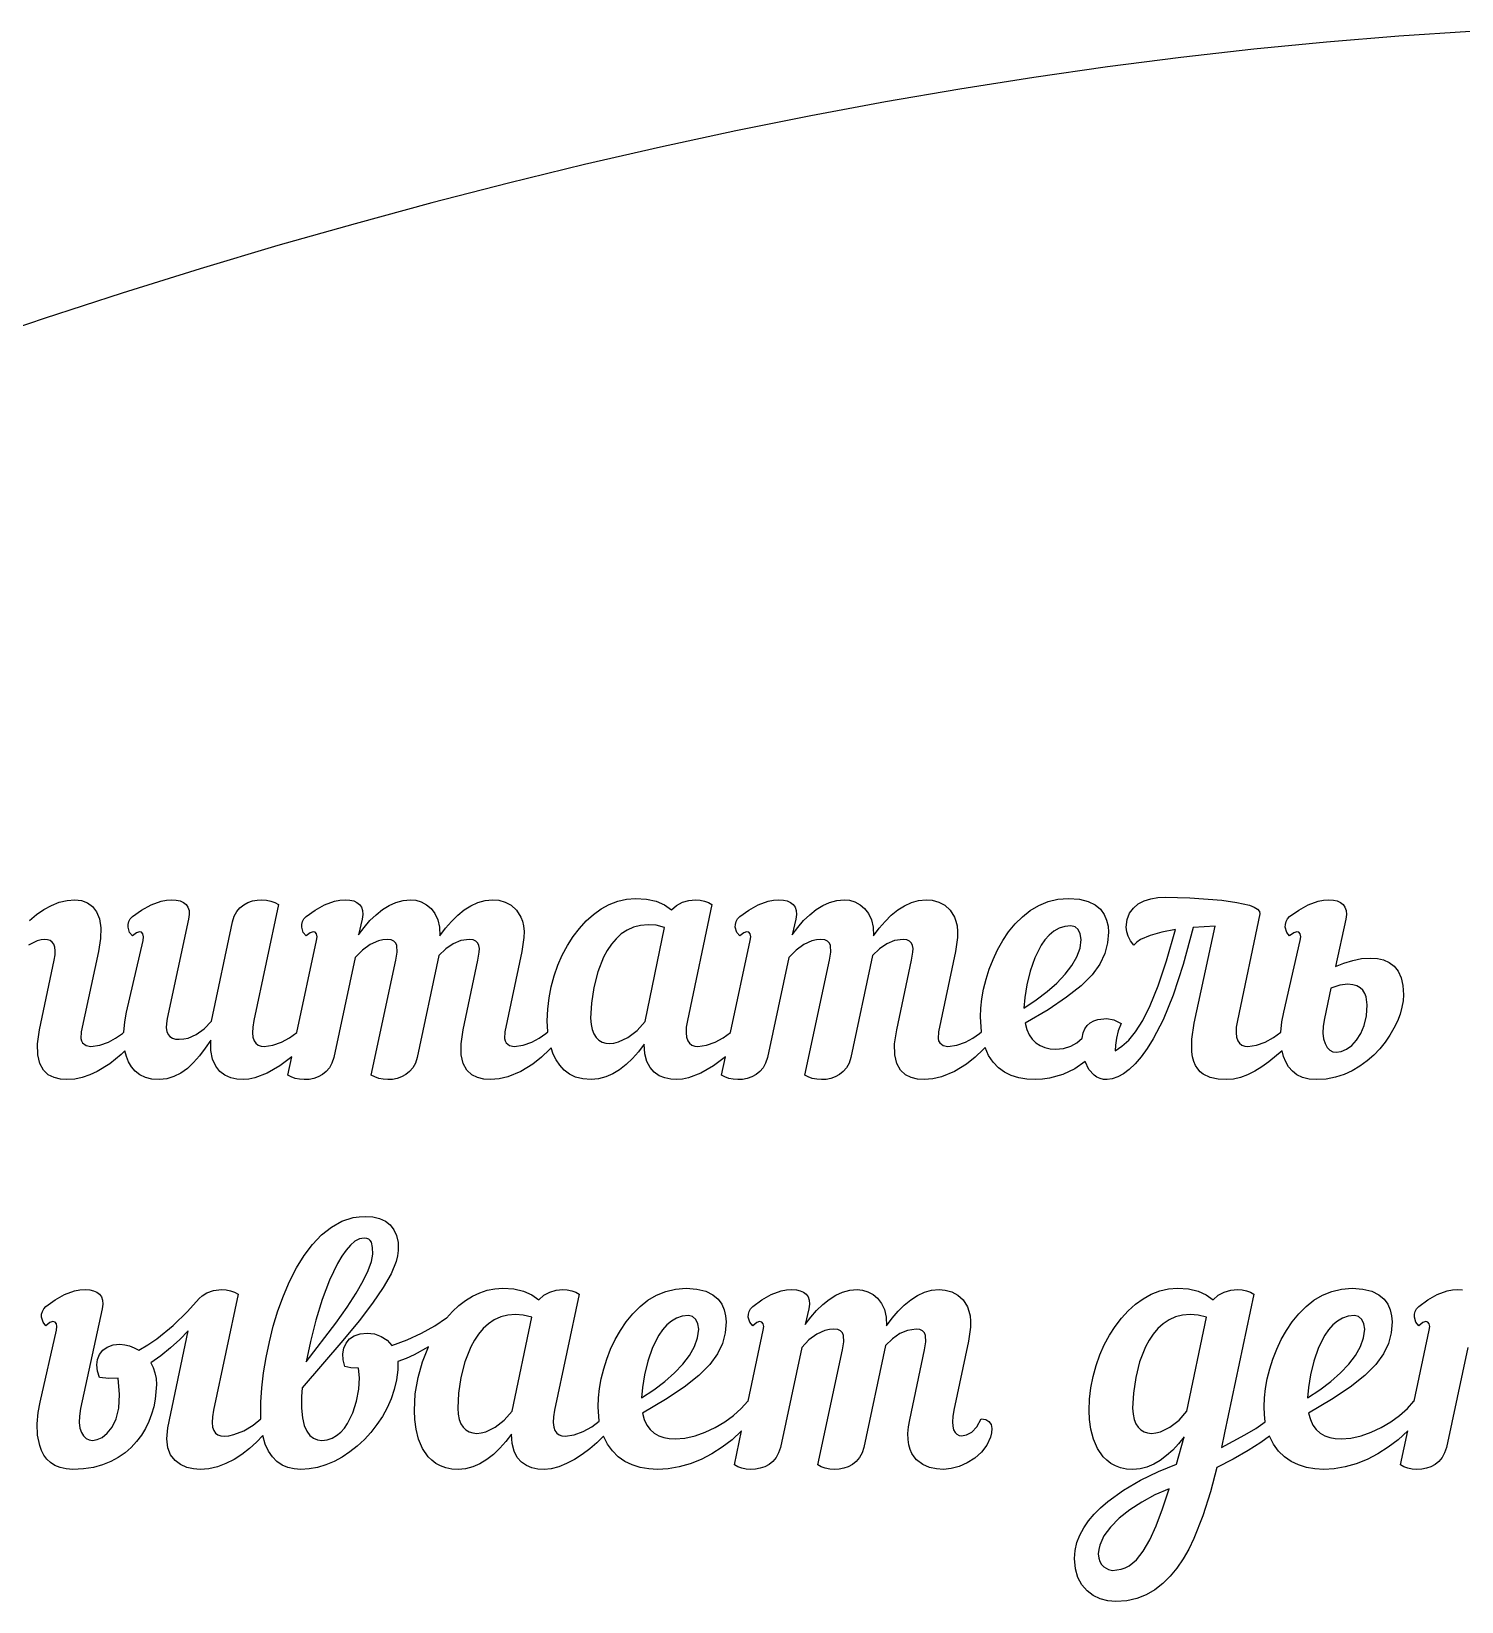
# Model space of a CAD drawing. Extents: x 1222 to 3994, y 2320 to 3800.
# Drawn here: x 2309.11 to 2343.65, y 3644.94 to 3682.86 of the extents above; entities that cross this region are included whole.
import ezdxf

# ---------------------------------------------------------------- set-up
doc = ezdxf.new("R2010")
doc.units = 0
doc.layers.add('____________', color=18, linetype='CONTINUOUS')

msp = doc.modelspace()

# ---------------------------------------------------------------- linework, layer by layer
at = {"layer": '____________'}
for points in [[(2343.873, 3682.864), (2342.136, 3682.748), (2340.392, 3682.605), (2338.638, 3682.433), (2336.876, 3682.234), (2335.106, 3682.008), (2333.326, 3681.753), (2331.539, 3681.471), (2329.742, 3681.162), (2327.937, 3680.825), (2326.124, 3680.46), (2324.302, 3680.067), (2322.471, 3679.647), (2320.632, 3679.199), (2318.784, 3678.723), (2316.928, 3678.22), (2315.063, 3677.689), (2313.189, 3677.13), (2311.307, 3676.544), (2309.417, 3675.93), (2307.517, 3675.288)], [(2309.066, 3661.389), (2309.234, 3661.534), (2309.411, 3661.657), (2309.595, 3661.756), (2309.782, 3661.829), (2309.971, 3661.874), (2310.157, 3661.89), (2310.318, 3661.873), (2310.463, 3661.82), (2310.587, 3661.73), (2310.686, 3661.601), (2310.754, 3661.429), (2310.788, 3661.214), (2310.782, 3660.954), (2310.732, 3660.645), (2310.317, 3658.698), (2310.308, 3658.54), (2310.323, 3658.48), (2310.349, 3658.432), (2310.432, 3658.37), (2310.546, 3658.35), (2310.763, 3658.381), (2310.97, 3658.454), (2311.145, 3658.548), (2311.308, 3658.662), (2311.343, 3658.691), (2311.367, 3658.94), (2311.41, 3659.172), (2311.807, 3660.907), (2311.819, 3660.998), (2311.806, 3661.064), (2311.773, 3661.105), (2311.723, 3661.119), (2311.651, 3661.094), (2311.553, 3661.017), (2311.483, 3661.1), (2311.449, 3661.225), (2311.45, 3661.294), (2311.467, 3661.363), (2311.5, 3661.427), (2311.553, 3661.483), (2311.773, 3661.643), (2312.002, 3661.772), (2312.244, 3661.858), (2312.371, 3661.881), (2312.502, 3661.89), (2312.61, 3661.883), (2312.705, 3661.862), (2312.784, 3661.827), (2312.848, 3661.777), (2312.893, 3661.713), (2312.92, 3661.632), (2312.925, 3661.536), (2312.908, 3661.424), (2312.392, 3659.019), (2312.372, 3658.898), (2312.369, 3658.795), (2312.382, 3658.709), (2312.412, 3658.639), (2312.457, 3658.586), (2312.517, 3658.549), (2312.591, 3658.527), (2312.68, 3658.52), (2312.789, 3658.528), (2312.894, 3658.55), (2313.094, 3658.638), (2313.282, 3658.777), (2313.458, 3658.96), (2313.966, 3661.356), (2314.009, 3661.491), (2314.07, 3661.604), (2314.148, 3661.696), (2314.24, 3661.769), (2314.341, 3661.823), (2314.45, 3661.861), (2314.563, 3661.883), (2314.678, 3661.89), (2314.79, 3661.882), (2314.896, 3661.86), (2314.992, 3661.825), (2315.076, 3661.779), (2314.483, 3658.977), (2314.456, 3658.814), (2314.449, 3658.679), (2314.461, 3658.57), (2314.489, 3658.486), (2314.533, 3658.424), (2314.59, 3658.382), (2314.659, 3658.358), (2314.737, 3658.35), (2314.942, 3658.377), (2315.15, 3658.45), (2315.347, 3658.555), (2315.523, 3658.681), (2315.998, 3660.907), (2316.01, 3660.998), (2315.997, 3661.064), (2315.964, 3661.105), (2315.914, 3661.119), (2315.842, 3661.094), (2315.744, 3661.017), (2315.674, 3661.1), (2315.64, 3661.225), (2315.641, 3661.294), (2315.658, 3661.363), (2315.691, 3661.427), (2315.744, 3661.483), (2315.964, 3661.643), (2316.193, 3661.772), (2316.435, 3661.858), (2316.562, 3661.881), (2316.693, 3661.89), (2316.801, 3661.883), (2316.896, 3661.862), (2316.975, 3661.827), (2317.039, 3661.777), (2317.084, 3661.713), (2317.111, 3661.632), (2317.116, 3661.536), (2317.099, 3661.424), (2317.014, 3661.043), (2317.148, 3661.223), (2317.289, 3661.386), (2317.436, 3661.53), (2317.59, 3661.654), (2317.751, 3661.753), (2317.917, 3661.828), (2318.089, 3661.874), (2318.268, 3661.89), (2318.399, 3661.877), (2318.529, 3661.838), (2318.652, 3661.772), (2318.763, 3661.679), (2318.856, 3661.558), (2318.927, 3661.407), (2318.97, 3661.228), (2318.979, 3661.017), (2319.115, 3661.201), (2319.258, 3661.368), (2319.407, 3661.517), (2319.563, 3661.644), (2319.725, 3661.748), (2319.893, 3661.825), (2320.068, 3661.873), (2320.249, 3661.89), (2320.398, 3661.877), (2320.552, 3661.834), (2320.699, 3661.757), (2320.83, 3661.639), (2320.932, 3661.474), (2320.969, 3661.373), (2320.995, 3661.257), (2321.009, 3661.128), (2321.008, 3660.983), (2320.96, 3660.645), (2320.545, 3658.698), (2320.536, 3658.54), (2320.551, 3658.48), (2320.577, 3658.432), (2320.659, 3658.37), (2320.774, 3658.35), (2320.99, 3658.381), (2321.197, 3658.454), (2321.373, 3658.548), (2321.537, 3658.662), (2321.585, 3658.703), (2321.57, 3658.969), (2321.581, 3659.246), (2321.613, 3659.521), (2321.666, 3659.791), (2321.738, 3660.055), (2321.828, 3660.31), (2321.934, 3660.555), (2322.057, 3660.786), (2322.195, 3661.002), (2322.347, 3661.2), (2322.511, 3661.379), (2322.687, 3661.537), (2322.873, 3661.67), (2323.069, 3661.778), (2323.274, 3661.857), (2323.485, 3661.907), (2323.703, 3661.923), (2323.971, 3661.906), (2324.203, 3661.854), (2324.403, 3661.766), (2324.575, 3661.644), (2324.696, 3661.754), (2324.838, 3661.83), (2324.992, 3661.875), (2325.151, 3661.89), (2325.263, 3661.882), (2325.369, 3661.86), (2325.465, 3661.825), (2325.549, 3661.779), (2324.956, 3658.977), (2324.929, 3658.814), (2324.922, 3658.679), (2324.934, 3658.57), (2324.963, 3658.486), (2325.006, 3658.424), (2325.063, 3658.382), (2325.132, 3658.358), (2325.21, 3658.35), (2325.416, 3658.377), (2325.623, 3658.45), (2325.821, 3658.555), (2325.997, 3658.681), (2326.472, 3660.907), (2326.484, 3660.998), (2326.471, 3661.064), (2326.437, 3661.105), (2326.387, 3661.119), (2326.315, 3661.094), (2326.218, 3661.017), (2326.148, 3661.1), (2326.113, 3661.225), (2326.114, 3661.294), (2326.131, 3661.363), (2326.165, 3661.427), (2326.218, 3661.483), (2326.438, 3661.643), (2326.667, 3661.772), (2326.908, 3661.858), (2327.035, 3661.881), (2327.166, 3661.89), (2327.274, 3661.883), (2327.369, 3661.862), (2327.449, 3661.827), (2327.512, 3661.777), (2327.558, 3661.713), (2327.584, 3661.632), (2327.59, 3661.536), (2327.573, 3661.424), (2327.488, 3661.043), (2327.622, 3661.223), (2327.762, 3661.386), (2327.91, 3661.53), (2328.064, 3661.654), (2328.224, 3661.753), (2328.39, 3661.828), (2328.563, 3661.874), (2328.741, 3661.89), (2328.872, 3661.877), (2329.002, 3661.838), (2329.125, 3661.772), (2329.236, 3661.679), (2329.33, 3661.558), (2329.401, 3661.407), (2329.443, 3661.228), (2329.452, 3661.017), (2329.589, 3661.201), (2329.732, 3661.368), (2329.881, 3661.517), (2330.036, 3661.644), (2330.198, 3661.748), (2330.367, 3661.825), (2330.541, 3661.873), (2330.722, 3661.89), (2330.871, 3661.877), (2331.025, 3661.834), (2331.173, 3661.757), (2331.303, 3661.639), (2331.406, 3661.474), (2331.443, 3661.373), (2331.469, 3661.257), (2331.482, 3661.128), (2331.482, 3660.983), (2331.433, 3660.645), (2331.019, 3658.698), (2331.009, 3658.54), (2331.024, 3658.48), (2331.05, 3658.432), (2331.133, 3658.37), (2331.247, 3658.35), (2331.464, 3658.381), (2331.671, 3658.454), (2331.847, 3658.548), (2332.01, 3658.662), (2332.057, 3658.702), (2332.035, 3659.062), (2332.043, 3659.275), (2332.069, 3659.501), (2332.111, 3659.734), (2332.17, 3659.973), (2332.246, 3660.213), (2332.339, 3660.451), (2332.448, 3660.683), (2332.573, 3660.905), (2332.715, 3661.115), (2332.873, 3661.308), (2333.048, 3661.481), (2333.238, 3661.631), (2333.445, 3661.754), (2333.667, 3661.846), (2333.906, 3661.903), (2334.16, 3661.923), (2334.422, 3661.904), (2334.636, 3661.85), (2334.804, 3661.767), (2334.931, 3661.66), (2335.023, 3661.535), (2335.082, 3661.398), (2335.115, 3661.255), (2335.125, 3661.111), (2335.105, 3660.847), (2335.04, 3660.59), (2334.918, 3660.337), (2334.73, 3660.08), (2334.466, 3659.814), (2334.114, 3659.534), (2333.666, 3659.234), (2333.11, 3658.909), (2333.151, 3658.758), (2333.209, 3658.629), (2333.284, 3658.521), (2333.373, 3658.434), (2333.476, 3658.367), (2333.59, 3658.32), (2333.714, 3658.292), (2333.846, 3658.283), (2334.041, 3658.3), (2334.214, 3658.352), (2334.365, 3658.436), (2334.492, 3658.55), (2334.512, 3658.674), (2334.553, 3658.776), (2334.611, 3658.857), (2334.684, 3658.92), (2334.771, 3658.966), (2334.868, 3658.997), (2335.083, 3659.019), (2335.253, 3658.989), (2335.43, 3658.901), (2335.361, 3658.721), (2335.317, 3658.545), (2335.293, 3658.382), (2335.286, 3658.24), (2335.45, 3658.353), (2335.615, 3658.5), (2335.782, 3658.701), (2335.954, 3658.975), (2336.133, 3659.34), (2336.323, 3659.814), (2336.525, 3660.418), (2336.742, 3661.17), (2336.416, 3661.11), (2336.13, 3661.031), (2335.899, 3660.928), (2335.808, 3660.866), (2335.735, 3660.797), (2335.657, 3660.902), (2335.601, 3661.01), (2335.568, 3661.12), (2335.557, 3661.229), (2335.577, 3661.411), (2335.636, 3661.564), (2335.727, 3661.69), (2335.846, 3661.79), (2335.987, 3661.865), (2336.146, 3661.917), (2336.318, 3661.948), (2336.497, 3661.957), (2337.088, 3661.941), (2337.865, 3661.881), (2338.23, 3661.828), (2338.529, 3661.757), (2338.642, 3661.714), (2338.726, 3661.666), (2338.774, 3661.611), (2338.783, 3661.551), (2338.241, 3658.977), (2338.213, 3658.814), (2338.207, 3658.679), (2338.218, 3658.57), (2338.247, 3658.486), (2338.291, 3658.424), (2338.348, 3658.382), (2338.416, 3658.358), (2338.495, 3658.35), (2338.703, 3658.378), (2338.914, 3658.453), (2339.114, 3658.561), (2339.292, 3658.69), (2339.315, 3658.939), (2339.358, 3659.172), (2339.756, 3660.907), (2339.768, 3660.998), (2339.755, 3661.064), (2339.722, 3661.105), (2339.672, 3661.119), (2339.6, 3661.094), (2339.502, 3661.017), (2339.432, 3661.1), (2339.397, 3661.225), (2339.399, 3661.294), (2339.415, 3661.363), (2339.449, 3661.427), (2339.502, 3661.483), (2339.722, 3661.643), (2339.951, 3661.772), (2340.193, 3661.858), (2340.319, 3661.881), (2340.45, 3661.89), (2340.558, 3661.883), (2340.652, 3661.862), (2340.731, 3661.827), (2340.793, 3661.777), (2340.838, 3661.713), (2340.865, 3661.632), (2340.871, 3661.536), (2340.857, 3661.424), (2340.611, 3660.281), (2340.814, 3660.363), (2341.025, 3660.427), (2341.241, 3660.469), (2341.458, 3660.484), (2341.621, 3660.473), (2341.772, 3660.437), (2341.907, 3660.375), (2342.024, 3660.284), (2342.12, 3660.163), (2342.193, 3660.009), (2342.238, 3659.82), (2342.254, 3659.595), (2342.244, 3659.449), (2342.215, 3659.293), (2342.168, 3659.129), (2342.103, 3658.961), (2342.021, 3658.79), (2341.922, 3658.619), (2341.807, 3658.452), (2341.677, 3658.291), (2341.532, 3658.139), (2341.373, 3657.998), (2341.2, 3657.871), (2341.014, 3657.762), (2340.816, 3657.671), (2340.607, 3657.604), (2340.386, 3657.561), (2340.154, 3657.546), (2339.97, 3657.56), (2339.812, 3657.601), (2339.678, 3657.665), (2339.567, 3657.751), (2339.477, 3657.854), (2339.407, 3657.973), (2339.355, 3658.104), (2339.319, 3658.245), (2339.003, 3657.973), (2338.833, 3657.854), (2338.659, 3657.751), (2338.485, 3657.665), (2338.312, 3657.601), (2338.145, 3657.56), (2337.987, 3657.546), (2337.773, 3657.559), (2337.58, 3657.601), (2337.415, 3657.681), (2337.344, 3657.737), (2337.282, 3657.805), (2337.23, 3657.887), (2337.188, 3657.983), (2337.157, 3658.094), (2337.139, 3658.221), (2337.141, 3658.527), (2337.199, 3658.909), (2337.699, 3661.255), (2337.174, 3661.221), (2336.931, 3660.326), (2336.688, 3659.589), (2336.446, 3658.994), (2336.209, 3658.528), (2336.064, 3658.297), (2335.919, 3658.097), (2335.772, 3657.93), (2335.628, 3657.793), (2335.486, 3657.686), (2335.348, 3657.61), (2335.216, 3657.564), (2335.091, 3657.546), (2335.005, 3657.551), (2334.924, 3657.571), (2334.847, 3657.606), (2334.777, 3657.654), (2334.655, 3657.793), (2334.564, 3657.986), (2334.315, 3657.811), (2334.021, 3657.672), (2333.698, 3657.58), (2333.531, 3657.555), (2333.364, 3657.546), (2333.155, 3657.557), (2332.96, 3657.589), (2332.779, 3657.645), (2332.614, 3657.725), (2332.467, 3657.832), (2332.339, 3657.966), (2332.231, 3658.128), (2332.146, 3658.321), (2332.101, 3658.274), (2331.905, 3658.089), (2331.694, 3657.922), (2331.406, 3657.744), (2331.094, 3657.614), (2330.885, 3657.565), (2330.671, 3657.546), (2330.513, 3657.557), (2330.36, 3657.595), (2330.221, 3657.665), (2330.103, 3657.776), (2330.015, 3657.933), (2329.965, 3658.143), (2329.961, 3658.412), (2330.011, 3658.748), (2330.367, 3660.433), (2330.403, 3660.626), (2330.406, 3660.71), (2330.395, 3660.785), (2330.368, 3660.846), (2330.323, 3660.893), (2330.255, 3660.922), (2330.163, 3660.933), (2329.958, 3660.905), (2329.77, 3660.827), (2329.594, 3660.704), (2329.427, 3660.543), (2328.902, 3658.08), (2328.86, 3657.945), (2328.798, 3657.832), (2328.72, 3657.74), (2328.629, 3657.667), (2328.527, 3657.612), (2328.418, 3657.575), (2328.305, 3657.553), (2328.191, 3657.546), (2328.079, 3657.554), (2327.973, 3657.576), (2327.876, 3657.61), (2327.793, 3657.656), (2328.385, 3660.433), (2328.418, 3660.626), (2328.411, 3660.785), (2328.385, 3660.846), (2328.34, 3660.893), (2328.274, 3660.922), (2328.182, 3660.933), (2328.071, 3660.925), (2327.964, 3660.902), (2327.764, 3660.814), (2327.579, 3660.676), (2327.403, 3660.493), (2326.887, 3658.08), (2326.844, 3657.945), (2326.783, 3657.832), (2326.705, 3657.74), (2326.614, 3657.667), (2326.512, 3657.612), (2326.403, 3657.575), (2326.29, 3657.553), (2326.176, 3657.546), (2326.063, 3657.554), (2325.958, 3657.576), (2325.861, 3657.61), (2325.778, 3657.656), (2325.872, 3658.096), (2325.584, 3657.877), (2325.282, 3657.703), (2324.983, 3657.588), (2324.839, 3657.557), (2324.702, 3657.546), (2324.554, 3657.555), (2324.41, 3657.586), (2324.276, 3657.64), (2324.156, 3657.723), (2324.055, 3657.837), (2323.978, 3657.985), (2323.93, 3658.172), (2323.915, 3658.401), (2323.777, 3658.221), (2323.632, 3658.057), (2323.479, 3657.911), (2323.319, 3657.786), (2323.153, 3657.685), (2322.983, 3657.61), (2322.807, 3657.562), (2322.628, 3657.546), (2322.429, 3657.563), (2322.256, 3657.609), (2322.107, 3657.682), (2321.98, 3657.778), (2321.874, 3657.892), (2321.787, 3658.022), (2321.717, 3658.163), (2321.663, 3658.311), (2321.627, 3658.274), (2321.432, 3658.089), (2321.22, 3657.922), (2320.933, 3657.744), (2320.621, 3657.614), (2320.412, 3657.565), (2320.198, 3657.546), (2320.039, 3657.557), (2319.886, 3657.595), (2319.747, 3657.665), (2319.63, 3657.776), (2319.542, 3657.933), (2319.492, 3658.143), (2319.488, 3658.412), (2319.538, 3658.748), (2319.893, 3660.433), (2319.929, 3660.626), (2319.932, 3660.71), (2319.922, 3660.785), (2319.895, 3660.846), (2319.849, 3660.893), (2319.782, 3660.922), (2319.69, 3660.933), (2319.484, 3660.905), (2319.296, 3660.827), (2319.121, 3660.704), (2318.953, 3660.543), (2318.428, 3658.08), (2318.386, 3657.945), (2318.324, 3657.832), (2318.247, 3657.74), (2318.155, 3657.667), (2318.054, 3657.612), (2317.945, 3657.575), (2317.832, 3657.553), (2317.717, 3657.546), (2317.605, 3657.554), (2317.499, 3657.576), (2317.403, 3657.61), (2317.319, 3657.656), (2317.912, 3660.433), (2317.945, 3660.626), (2317.937, 3660.785), (2317.912, 3660.846), (2317.867, 3660.893), (2317.8, 3660.922), (2317.709, 3660.933), (2317.597, 3660.925), (2317.491, 3660.902), (2317.291, 3660.814), (2317.105, 3660.676), (2316.93, 3660.493), (2316.413, 3658.08), (2316.371, 3657.945), (2316.309, 3657.832), (2316.232, 3657.74), (2316.14, 3657.667), (2316.039, 3657.612), (2315.93, 3657.575), (2315.817, 3657.553), (2315.702, 3657.546), (2315.59, 3657.554), (2315.484, 3657.576), (2315.388, 3657.61), (2315.304, 3657.656), (2315.398, 3658.096), (2315.11, 3657.877), (2314.809, 3657.703), (2314.51, 3657.588), (2314.366, 3657.557), (2314.229, 3657.546), (2314.074, 3657.557), (2313.925, 3657.591), (2313.786, 3657.652), (2313.664, 3657.745), (2313.563, 3657.873), (2313.488, 3658.039), (2313.446, 3658.248), (2313.442, 3658.503), (2313.311, 3658.304), (2313.173, 3658.121), (2313.029, 3657.958), (2312.878, 3657.818), (2312.719, 3657.704), (2312.555, 3657.618), (2312.383, 3657.565), (2312.205, 3657.546), (2312.021, 3657.56), (2311.863, 3657.601), (2311.729, 3657.665), (2311.618, 3657.751), (2311.529, 3657.854), (2311.459, 3657.973), (2311.406, 3658.104), (2311.37, 3658.245), (2311.276, 3658.153), (2311.002, 3657.929), (2310.701, 3657.742), (2310.524, 3657.661), (2310.341, 3657.598), (2310.157, 3657.56), (2309.97, 3657.546), (2309.812, 3657.557), (2309.659, 3657.595), (2309.519, 3657.665), (2309.402, 3657.776), (2309.314, 3657.933), (2309.264, 3658.143), (2309.26, 3658.412), (2309.31, 3658.748), (2309.665, 3660.433), (2309.685, 3660.557), (2309.688, 3660.661), (2309.676, 3660.748), (2309.65, 3660.816), (2309.611, 3660.868), (2309.562, 3660.905), (2309.503, 3660.926), (2309.437, 3660.933), (2309.347, 3660.923), (2309.249, 3660.896), (2309.044, 3660.798)], [(2343.804, 3651.078), (2343.287, 3648.665), (2343.245, 3648.53), (2343.183, 3648.417), (2343.106, 3648.325), (2343.014, 3648.252), (2342.913, 3648.197), (2342.804, 3648.16), (2342.691, 3648.138), (2342.576, 3648.131), (2342.464, 3648.139), (2342.358, 3648.161), (2342.262, 3648.196), (2342.178, 3648.241), (2342.353, 3649.06), (2342.126, 3648.85), (2341.885, 3648.666), (2341.632, 3648.507), (2341.372, 3648.374), (2341.107, 3648.269), (2340.842, 3648.193), (2340.58, 3648.147), (2340.324, 3648.131), (2340.11, 3648.143), (2339.905, 3648.18), (2339.713, 3648.241), (2339.535, 3648.327), (2339.374, 3648.438), (2339.232, 3648.576), (2339.111, 3648.74), (2339.014, 3648.931), (2338.803, 3648.781), (2338.503, 3648.59), (2338.14, 3648.383), (2337.742, 3648.182), (2337.588, 3647.591), (2337.406, 3647.011), (2337.189, 3646.464), (2337.065, 3646.209), (2336.929, 3645.97), (2336.78, 3645.75), (2336.618, 3645.55), (2336.441, 3645.374), (2336.249, 3645.224), (2336.04, 3645.104), (2335.813, 3645.014), (2335.568, 3644.958), (2335.303, 3644.939), (2335.112, 3644.955), (2334.929, 3645.003), (2334.76, 3645.083), (2334.61, 3645.196), (2334.484, 3645.342), (2334.388, 3645.521), (2334.326, 3645.734), (2334.304, 3645.981), (2334.319, 3646.175), (2334.363, 3646.363), (2334.434, 3646.544), (2334.529, 3646.72), (2334.646, 3646.889), (2334.782, 3647.051), (2334.937, 3647.206), (2335.108, 3647.354), (2335.486, 3647.628), (2335.901, 3647.871), (2336.334, 3648.082), (2336.768, 3648.258), (2336.954, 3648.919), (2336.82, 3648.751), (2336.679, 3648.599), (2336.531, 3648.465), (2336.378, 3648.35), (2336.219, 3648.258), (2336.055, 3648.189), (2335.888, 3648.146), (2335.718, 3648.131), (2335.561, 3648.141), (2335.42, 3648.17), (2335.294, 3648.216), (2335.181, 3648.277), (2335.083, 3648.352), (2334.996, 3648.438), (2334.859, 3648.639), (2334.763, 3648.865), (2334.701, 3649.103), (2334.669, 3649.337), (2334.66, 3649.554), (2334.671, 3649.831), (2334.703, 3650.106), (2334.756, 3650.377), (2334.828, 3650.64), (2334.918, 3650.896), (2335.025, 3651.14), (2335.148, 3651.371), (2335.285, 3651.587), (2335.437, 3651.785), (2335.601, 3651.964), (2335.777, 3652.122), (2335.964, 3652.255), (2336.16, 3652.363), (2336.364, 3652.442), (2336.576, 3652.492), (2336.793, 3652.509), (2337.059, 3652.491), (2337.289, 3652.439), (2337.486, 3652.351), (2337.657, 3652.229), (2337.779, 3652.339), (2337.924, 3652.415), (2338.081, 3652.46), (2338.241, 3652.475), (2338.353, 3652.467), (2338.459, 3652.445), (2338.556, 3652.41), (2338.639, 3652.365), (2337.928, 3649.012), (2337.852, 3648.665), (2338.423, 3648.966), (2338.682, 3649.123), (2338.914, 3649.283), (2338.914, 3649.283), (2338.892, 3649.458), (2338.885, 3649.647), (2338.893, 3649.86), (2338.919, 3650.086), (2338.961, 3650.32), (2339.02, 3650.558), (2339.096, 3650.798), (2339.189, 3651.036), (2339.298, 3651.268), (2339.423, 3651.49), (2339.565, 3651.7), (2339.724, 3651.893), (2339.898, 3652.067), (2340.088, 3652.216), (2340.295, 3652.339), (2340.517, 3652.431), (2340.756, 3652.489), (2341.01, 3652.509), (2341.273, 3652.489), (2341.486, 3652.435), (2341.654, 3652.352), (2341.781, 3652.245), (2341.873, 3652.12), (2341.933, 3651.983), (2341.965, 3651.84), (2341.975, 3651.696), (2341.956, 3651.432), (2341.89, 3651.176), (2341.768, 3650.922), (2341.58, 3650.665), (2341.316, 3650.399), (2340.964, 3650.119), (2340.516, 3649.82), (2339.96, 3649.494), (2340.002, 3649.336), (2340.064, 3649.204), (2340.144, 3649.095), (2340.239, 3649.01), (2340.349, 3648.946), (2340.472, 3648.901), (2340.605, 3648.876), (2340.747, 3648.868), (2340.983, 3648.887), (2341.227, 3648.943), (2341.474, 3649.03), (2341.716, 3649.144), (2341.946, 3649.281), (2342.158, 3649.436), (2342.345, 3649.604), (2342.5, 3649.782), (2342.508, 3649.783), (2342.873, 3651.492), (2342.884, 3651.583), (2342.872, 3651.649), (2342.838, 3651.69), (2342.788, 3651.704), (2342.716, 3651.679), (2342.619, 3651.603), (2342.548, 3651.685), (2342.514, 3651.81), (2342.515, 3651.879), (2342.532, 3651.948), (2342.565, 3652.012), (2342.619, 3652.068), (2342.838, 3652.228), (2343.067, 3652.357), (2343.309, 3652.443), (2343.436, 3652.467), (2343.567, 3652.475), (2343.675, 3652.468)]]:
    msp.add_lwpolyline(points, dxfattribs=at)
for points in [[(2323.932, 3658.952), (2324.406, 3661.221), (2324.201, 3661.274), (2324.008, 3661.288), (2323.824, 3661.273), (2323.654, 3661.229), (2323.5, 3661.159), (2323.359, 3661.065), (2323.232, 3660.95), (2323.119, 3660.816), (2323.018, 3660.667), (2322.93, 3660.504), (2322.789, 3660.149), (2322.692, 3659.77), (2322.637, 3659.39), (2322.619, 3659.028), (2322.628, 3658.88), (2322.654, 3658.754), (2322.695, 3658.649), (2322.75, 3658.564), (2322.817, 3658.499), (2322.895, 3658.454), (2322.982, 3658.427), (2323.077, 3658.418), (2323.182, 3658.428), (2323.293, 3658.457), (2323.52, 3658.567), (2323.74, 3658.736), (2323.932, 3658.952)], [(2334.219, 3661.263), (2334.068, 3661.247), (2333.931, 3661.202), (2333.805, 3661.13), (2333.692, 3661.035), (2333.59, 3660.921), (2333.498, 3660.79), (2333.347, 3660.49), (2333.234, 3660.163), (2333.155, 3659.834), (2333.106, 3659.529), (2333.084, 3659.273), (2333.38, 3659.47), (2333.647, 3659.673), (2333.882, 3659.88), (2334.082, 3660.09), (2334.244, 3660.302), (2334.364, 3660.514), (2334.439, 3660.725), (2334.464, 3660.933), (2334.446, 3661.067), (2334.396, 3661.171), (2334.318, 3661.239), (2334.219, 3661.263)], [(2340.908, 3659.849), (2340.713, 3659.828), (2340.493, 3659.756), (2340.34, 3659.019), (2340.312, 3658.834), (2340.307, 3658.671), (2340.323, 3658.531), (2340.357, 3658.416), (2340.408, 3658.325), (2340.471, 3658.26), (2340.546, 3658.22), (2340.628, 3658.207), (2340.75, 3658.225), (2340.877, 3658.28), (2341.002, 3658.372), (2341.118, 3658.499), (2341.22, 3658.66), (2341.301, 3658.857), (2341.354, 3659.087), (2341.373, 3659.35), (2341.348, 3659.545), (2341.315, 3659.63), (2341.268, 3659.704), (2341.204, 3659.765), (2341.123, 3659.81), (2341.025, 3659.839), (2340.908, 3659.849)], [(2314.65, 3649.356), (2314.653, 3649.757), (2314.678, 3650.103), (2314.72, 3650.465), (2314.78, 3650.837), (2314.858, 3651.215), (2314.953, 3651.593), (2315.067, 3651.965), (2315.198, 3652.327), (2315.346, 3652.674), (2315.513, 3652.999), (2315.697, 3653.298), (2315.899, 3653.565), (2316.119, 3653.795), (2316.356, 3653.984), (2316.612, 3654.125), (2316.885, 3654.213), (2317.028, 3654.236), (2317.176, 3654.244), (2317.36, 3654.231), (2317.522, 3654.192), (2317.662, 3654.127), (2317.777, 3654.037), (2317.867, 3653.921), (2317.931, 3653.78), (2317.966, 3653.614), (2317.972, 3653.423), (2317.955, 3653.293), (2317.921, 3653.156), (2317.8, 3652.858), (2317.61, 3652.524), (2317.352, 3652.148), (2317.026, 3651.723), (2316.634, 3651.245), (2315.652, 3650.104), (2315.635, 3649.892), (2315.633, 3649.609), (2315.655, 3649.377), (2315.698, 3649.193), (2315.76, 3649.052), (2315.837, 3648.95), (2315.926, 3648.883), (2316.023, 3648.845), (2316.126, 3648.834), (2316.256, 3648.847), (2316.375, 3648.886), (2316.483, 3648.947), (2316.582, 3649.028), (2316.67, 3649.126), (2316.748, 3649.238), (2316.875, 3649.496), (2316.965, 3649.781), (2317.017, 3650.07), (2317.033, 3650.343), (2317.015, 3650.578), (2316.825, 3650.583), (2316.685, 3650.62), (2316.644, 3650.777), (2316.636, 3650.925), (2316.66, 3651.061), (2316.714, 3651.181), (2316.797, 3651.282), (2316.91, 3651.359), (2317.051, 3651.408), (2317.218, 3651.425), (2317.4, 3651.405), (2317.563, 3651.346), (2317.704, 3651.253), (2317.819, 3651.128), (2318.19, 3651.258), (2318.537, 3651.421), (2318.855, 3651.602), (2319.14, 3651.789), (2319.141, 3651.788), (2319.284, 3651.946), (2319.436, 3652.087), (2319.597, 3652.21), (2319.764, 3652.313), (2319.939, 3652.397), (2320.119, 3652.458), (2320.305, 3652.496), (2320.495, 3652.509), (2320.762, 3652.491), (2320.995, 3652.439), (2321.195, 3652.351), (2321.367, 3652.229), (2321.488, 3652.339), (2321.63, 3652.415), (2321.784, 3652.46), (2321.943, 3652.475), (2322.055, 3652.467), (2322.161, 3652.445), (2322.257, 3652.41), (2322.341, 3652.365), (2321.748, 3649.562), (2321.721, 3649.399), (2321.714, 3649.264), (2321.726, 3649.155), (2321.754, 3649.071), (2321.798, 3649.009), (2321.855, 3648.967), (2321.924, 3648.943), (2322.002, 3648.936), (2322.22, 3648.965), (2322.439, 3649.046), (2322.645, 3649.161), (2322.825, 3649.298), (2322.798, 3649.647), (2322.807, 3649.86), (2322.832, 3650.086), (2322.874, 3650.32), (2322.934, 3650.558), (2323.009, 3650.798), (2323.102, 3651.036), (2323.211, 3651.268), (2323.337, 3651.49), (2323.479, 3651.7), (2323.637, 3651.893), (2323.811, 3652.067), (2324.002, 3652.216), (2324.208, 3652.339), (2324.431, 3652.431), (2324.669, 3652.489), (2324.923, 3652.509), (2325.186, 3652.489), (2325.399, 3652.435), (2325.567, 3652.352), (2325.695, 3652.245), (2325.786, 3652.12), (2325.846, 3651.983), (2325.878, 3651.84), (2325.888, 3651.696), (2325.869, 3651.432), (2325.803, 3651.176), (2325.682, 3650.922), (2325.494, 3650.665), (2325.229, 3650.399), (2324.877, 3650.119), (2324.429, 3649.82), (2323.873, 3649.494), (2323.915, 3649.336), (2323.977, 3649.204), (2324.057, 3649.095), (2324.153, 3649.01), (2324.263, 3648.946), (2324.385, 3648.901), (2324.518, 3648.876), (2324.661, 3648.868), (2324.896, 3648.887), (2325.14, 3648.943), (2325.387, 3649.03), (2325.629, 3649.144), (2325.859, 3649.281), (2326.072, 3649.436), (2326.258, 3649.604), (2326.413, 3649.782), (2326.421, 3649.783), (2326.786, 3651.492), (2326.798, 3651.583), (2326.785, 3651.649), (2326.751, 3651.69), (2326.701, 3651.704), (2326.629, 3651.679), (2326.532, 3651.603), (2326.462, 3651.685), (2326.427, 3651.81), (2326.428, 3651.879), (2326.445, 3651.948), (2326.479, 3652.012), (2326.532, 3652.068), (2326.751, 3652.228), (2326.981, 3652.357), (2327.222, 3652.443), (2327.349, 3652.467), (2327.48, 3652.475), (2327.588, 3652.468), (2327.683, 3652.447), (2327.763, 3652.412), (2327.826, 3652.362), (2327.872, 3652.298), (2327.898, 3652.217), (2327.903, 3652.121), (2327.886, 3652.009), (2327.802, 3651.628), (2327.936, 3651.808), (2328.076, 3651.971), (2328.224, 3652.115), (2328.378, 3652.239), (2328.538, 3652.338), (2328.704, 3652.413), (2328.877, 3652.459), (2329.055, 3652.475), (2329.186, 3652.462), (2329.316, 3652.423), (2329.439, 3652.357), (2329.55, 3652.264), (2329.644, 3652.143), (2329.714, 3651.992), (2329.757, 3651.813), (2329.766, 3651.603), (2329.903, 3651.786), (2330.045, 3651.953), (2330.195, 3652.102), (2330.35, 3652.229), (2330.512, 3652.333), (2330.68, 3652.41), (2330.855, 3652.458), (2331.036, 3652.475), (2331.185, 3652.462), (2331.339, 3652.419), (2331.487, 3652.342), (2331.617, 3652.224), (2331.719, 3652.059), (2331.757, 3651.958), (2331.783, 3651.842), (2331.796, 3651.713), (2331.796, 3651.568), (2331.747, 3651.23), (2331.392, 3649.562), (2331.366, 3649.412), (2331.358, 3649.283), (2331.365, 3649.177), (2331.386, 3649.091), (2331.42, 3649.026), (2331.464, 3648.98), (2331.518, 3648.953), (2331.578, 3648.944), (2331.699, 3648.965), (2331.825, 3649.033), (2331.946, 3649.158), (2332.052, 3649.35), (2332.16, 3649.335), (2332.239, 3649.29), (2332.289, 3649.218), (2332.306, 3649.122), (2332.298, 3649.013), (2332.275, 3648.909), (2332.19, 3648.717), (2332.061, 3648.548), (2331.9, 3648.404), (2331.716, 3648.288), (2331.52, 3648.203), (2331.324, 3648.15), (2331.138, 3648.131), (2330.973, 3648.142), (2330.802, 3648.18), (2330.639, 3648.25), (2330.493, 3648.361), (2330.431, 3648.433), (2330.377, 3648.518), (2330.334, 3648.616), (2330.303, 3648.728), (2330.285, 3648.855), (2330.282, 3648.997), (2330.294, 3649.157), (2330.325, 3649.333), (2330.68, 3651.018), (2330.717, 3651.211), (2330.709, 3651.37), (2330.682, 3651.431), (2330.636, 3651.478), (2330.569, 3651.508), (2330.477, 3651.518), (2330.272, 3651.49), (2330.084, 3651.412), (2329.908, 3651.289), (2329.741, 3651.128), (2329.216, 3648.665), (2329.173, 3648.53), (2329.112, 3648.417), (2329.034, 3648.325), (2328.943, 3648.252), (2328.841, 3648.197), (2328.732, 3648.16), (2328.619, 3648.138), (2328.504, 3648.131), (2328.392, 3648.139), (2328.286, 3648.161), (2328.19, 3648.196), (2328.107, 3648.241), (2328.699, 3651.018), (2328.732, 3651.211), (2328.725, 3651.37), (2328.699, 3651.431), (2328.654, 3651.478), (2328.587, 3651.508), (2328.496, 3651.518), (2328.384, 3651.51), (2328.278, 3651.487), (2328.078, 3651.399), (2327.892, 3651.261), (2327.717, 3651.078), (2327.201, 3648.665), (2327.158, 3648.53), (2327.097, 3648.417), (2327.019, 3648.325), (2326.928, 3648.252), (2326.826, 3648.197), (2326.717, 3648.16), (2326.604, 3648.138), (2326.489, 3648.131), (2326.377, 3648.139), (2326.271, 3648.161), (2326.175, 3648.196), (2326.091, 3648.241), (2326.266, 3649.06), (2326.04, 3648.85), (2325.798, 3648.666), (2325.545, 3648.507), (2325.285, 3648.374), (2325.02, 3648.269), (2324.755, 3648.193), (2324.493, 3648.147), (2324.237, 3648.131), (2324.023, 3648.143), (2323.818, 3648.18), (2323.625, 3648.241), (2323.447, 3648.327), (2323.286, 3648.439), (2323.144, 3648.578), (2323.023, 3648.742), (2322.926, 3648.934), (2322.768, 3648.775), (2322.597, 3648.625), (2322.415, 3648.489), (2322.228, 3648.37), (2322.038, 3648.271), (2321.849, 3648.196), (2321.667, 3648.148), (2321.494, 3648.131), (2321.346, 3648.141), (2321.202, 3648.171), (2321.068, 3648.225), (2320.948, 3648.308), (2320.847, 3648.422), (2320.77, 3648.571), (2320.722, 3648.758), (2320.707, 3648.986), (2320.569, 3648.806), (2320.423, 3648.642), (2320.27, 3648.496), (2320.111, 3648.371), (2319.945, 3648.27), (2319.774, 3648.195), (2319.599, 3648.148), (2319.42, 3648.131), (2319.263, 3648.141), (2319.121, 3648.17), (2318.995, 3648.216), (2318.883, 3648.277), (2318.784, 3648.352), (2318.698, 3648.438), (2318.56, 3648.639), (2318.464, 3648.865), (2318.403, 3649.103), (2318.371, 3649.337), (2318.361, 3649.554), (2318.384, 3649.956), (2318.452, 3650.351), (2318.56, 3650.733), (2318.705, 3651.094), (2318.355, 3650.899), (2318.162, 3650.812), (2317.963, 3650.739), (2317.963, 3650.536), (2317.932, 3650.298), (2317.877, 3650.065), (2317.801, 3649.839), (2317.704, 3649.621), (2317.589, 3649.412), (2317.458, 3649.213), (2317.312, 3649.027), (2317.153, 3648.854), (2316.982, 3648.696), (2316.802, 3648.555), (2316.614, 3648.431), (2316.42, 3648.327), (2316.222, 3648.244), (2316.021, 3648.182), (2315.819, 3648.144), (2315.618, 3648.131), (2315.457, 3648.142), (2315.306, 3648.177), (2315.167, 3648.236), (2315.042, 3648.321), (2314.931, 3648.433), (2314.836, 3648.574), (2314.759, 3648.745), (2314.701, 3648.948), (2314.545, 3648.787), (2314.376, 3648.635), (2314.195, 3648.496), (2314.005, 3648.375), (2313.808, 3648.274), (2313.604, 3648.197), (2313.397, 3648.148), (2313.188, 3648.131), (2313.027, 3648.143), (2312.865, 3648.18), (2312.713, 3648.247), (2312.58, 3648.346), (2312.473, 3648.481), (2312.404, 3648.656), (2312.379, 3648.874), (2312.409, 3649.139), (2312.9, 3651.476), (2312.695, 3651.267), (2312.473, 3651.065), (2312.238, 3650.875), (2311.994, 3650.705), (2312.051, 3650.591), (2312.094, 3650.465), (2312.121, 3650.328), (2312.13, 3650.18), (2312.101, 3649.825), (2312.065, 3649.645), (2312.014, 3649.467), (2311.947, 3649.292), (2311.865, 3649.123), (2311.767, 3648.96), (2311.653, 3648.806), (2311.522, 3648.664), (2311.374, 3648.534), (2311.209, 3648.419), (2311.026, 3648.32), (2310.826, 3648.241), (2310.607, 3648.181), (2310.371, 3648.144), (2310.115, 3648.131), (2309.95, 3648.143), (2309.805, 3648.175), (2309.68, 3648.227), (2309.574, 3648.296), (2309.485, 3648.38), (2309.412, 3648.478), (2309.354, 3648.587), (2309.311, 3648.706), (2309.26, 3648.963), (2309.25, 3649.235), (2309.273, 3649.505), (2309.319, 3649.757), (2309.717, 3651.492), (2309.729, 3651.583), (2309.716, 3651.649), (2309.682, 3651.69), (2309.632, 3651.704), (2309.56, 3651.679), (2309.463, 3651.603), (2309.393, 3651.685), (2309.358, 3651.81), (2309.359, 3651.879), (2309.376, 3651.948), (2309.41, 3652.012), (2309.463, 3652.068), (2309.683, 3652.228), (2309.912, 3652.357), (2310.153, 3652.443), (2310.28, 3652.467), (2310.411, 3652.475), (2310.519, 3652.468), (2310.614, 3652.447), (2310.694, 3652.412), (2310.757, 3652.362), (2310.803, 3652.298), (2310.829, 3652.217), (2310.835, 3652.121), (2310.818, 3652.009), (2310.301, 3649.604), (2310.273, 3649.421), (2310.268, 3649.263), (2310.284, 3649.13), (2310.318, 3649.022), (2310.368, 3648.939), (2310.432, 3648.881), (2310.506, 3648.846), (2310.589, 3648.834), (2310.696, 3648.851), (2310.818, 3648.906), (2310.943, 3649.005), (2311.06, 3649.151), (2311.157, 3649.352), (2311.221, 3649.613), (2311.242, 3649.938), (2311.207, 3650.333), (2310.98, 3650.331), (2310.758, 3650.349), (2310.709, 3650.506), (2310.692, 3650.654), (2310.708, 3650.79), (2310.756, 3650.91), (2310.835, 3651.011), (2310.944, 3651.088), (2311.082, 3651.137), (2311.249, 3651.154), (2311.365, 3651.144), (2311.481, 3651.117), (2311.596, 3651.072), (2311.707, 3651.01), (2311.926, 3651.137), (2312.138, 3651.282), (2312.533, 3651.605), (2312.879, 3651.943), (2313.163, 3652.263), (2313.232, 3652.328), (2313.348, 3652.397), (2313.507, 3652.452), (2313.705, 3652.475), (2313.817, 3652.467), (2313.923, 3652.445), (2314.019, 3652.41), (2314.103, 3652.365), (2313.51, 3649.562), (2313.483, 3649.399), (2313.476, 3649.264), (2313.488, 3649.155), (2313.516, 3649.071), (2313.56, 3649.009), (2313.617, 3648.967), (2313.686, 3648.943), (2313.764, 3648.936), (2313.883, 3648.945), (2314.004, 3648.972), (2314.244, 3649.067), (2314.466, 3649.201), (2314.65, 3649.356)], [(2317.151, 3653.719), (2317.038, 3653.7), (2316.927, 3653.643), (2316.818, 3653.552), (2316.711, 3653.431), (2316.606, 3653.282), (2316.504, 3653.108), (2316.311, 3652.701), (2316.136, 3652.234), (2315.98, 3651.733), (2315.849, 3651.224), (2315.745, 3650.73), (2316.461, 3651.662), (2316.735, 3652.049), (2316.956, 3652.389), (2317.126, 3652.684), (2317.248, 3652.937), (2317.323, 3653.151), (2317.354, 3653.33), (2317.351, 3653.494), (2317.322, 3653.617), (2317.295, 3653.661), (2317.259, 3653.693), (2317.211, 3653.713), (2317.151, 3653.719)], [(2320.724, 3649.537), (2321.198, 3651.806), (2320.992, 3651.859), (2320.8, 3651.873), (2320.615, 3651.858), (2320.446, 3651.814), (2320.291, 3651.744), (2320.151, 3651.65), (2320.024, 3651.535), (2319.91, 3651.402), (2319.81, 3651.252), (2319.721, 3651.089), (2319.58, 3650.734), (2319.484, 3650.355), (2319.429, 3649.975), (2319.411, 3649.613), (2319.42, 3649.465), (2319.446, 3649.339), (2319.487, 3649.234), (2319.541, 3649.149), (2319.608, 3649.085), (2319.686, 3649.039), (2319.773, 3649.012), (2319.868, 3649.003), (2319.974, 3649.013), (2320.084, 3649.043), (2320.312, 3649.153), (2320.532, 3649.321), (2320.724, 3649.537)], [(2324.982, 3651.848), (2324.832, 3651.832), (2324.694, 3651.787), (2324.569, 3651.715), (2324.455, 3651.621), (2324.353, 3651.506), (2324.262, 3651.375), (2324.11, 3651.075), (2323.997, 3650.748), (2323.918, 3650.419), (2323.869, 3650.114), (2323.848, 3649.858), (2324.143, 3650.055), (2324.41, 3650.258), (2324.645, 3650.465), (2324.846, 3650.675), (2325.008, 3650.887), (2325.128, 3651.099), (2325.202, 3651.31), (2325.228, 3651.518), (2325.21, 3651.652), (2325.159, 3651.756), (2325.081, 3651.824), (2324.982, 3651.848)], [(2337.022, 3649.537), (2337.496, 3651.806), (2337.291, 3651.859), (2337.098, 3651.873), (2336.914, 3651.858), (2336.744, 3651.814), (2336.59, 3651.744), (2336.449, 3651.65), (2336.322, 3651.535), (2336.209, 3651.402), (2336.108, 3651.252), (2336.02, 3651.089), (2335.879, 3650.734), (2335.783, 3650.355), (2335.727, 3649.975), (2335.71, 3649.613), (2335.719, 3649.465), (2335.744, 3649.339), (2335.785, 3649.234), (2335.84, 3649.149), (2335.907, 3649.085), (2335.985, 3649.039), (2336.072, 3649.012), (2336.167, 3649.003), (2336.272, 3649.013), (2336.383, 3649.043), (2336.61, 3649.153), (2336.83, 3649.321), (2337.022, 3649.537)], [(2341.069, 3651.848), (2340.919, 3651.832), (2340.781, 3651.787), (2340.655, 3651.715), (2340.542, 3651.621), (2340.44, 3651.506), (2340.349, 3651.375), (2340.197, 3651.075), (2340.084, 3650.748), (2340.005, 3650.419), (2339.956, 3650.114), (2339.935, 3649.858), (2340.23, 3650.055), (2340.497, 3650.258), (2340.732, 3650.465), (2340.933, 3650.675), (2341.095, 3650.887), (2341.215, 3651.099), (2341.289, 3651.31), (2341.315, 3651.518), (2341.297, 3651.652), (2341.246, 3651.756), (2341.168, 3651.824), (2341.069, 3651.848)], [(2335.227, 3645.693), (2335.436, 3645.721), (2335.533, 3645.756), (2335.626, 3645.806), (2335.801, 3645.951), (2335.966, 3646.159), (2336.123, 3646.431), (2336.277, 3646.772), (2336.432, 3647.182), (2336.59, 3647.666), (2336.249, 3647.514), (2335.93, 3647.342), (2335.64, 3647.153), (2335.386, 3646.951), (2335.176, 3646.74), (2335.016, 3646.524), (2334.915, 3646.306), (2334.889, 3646.198), (2334.88, 3646.091), (2334.89, 3645.989), (2334.919, 3645.904), (2334.961, 3645.835), (2335.012, 3645.781), (2335.126, 3645.713), (2335.227, 3645.693)]]:
    msp.add_lwpolyline(points, close=True, dxfattribs=at)

doc.saveas('drawing.dxf')
